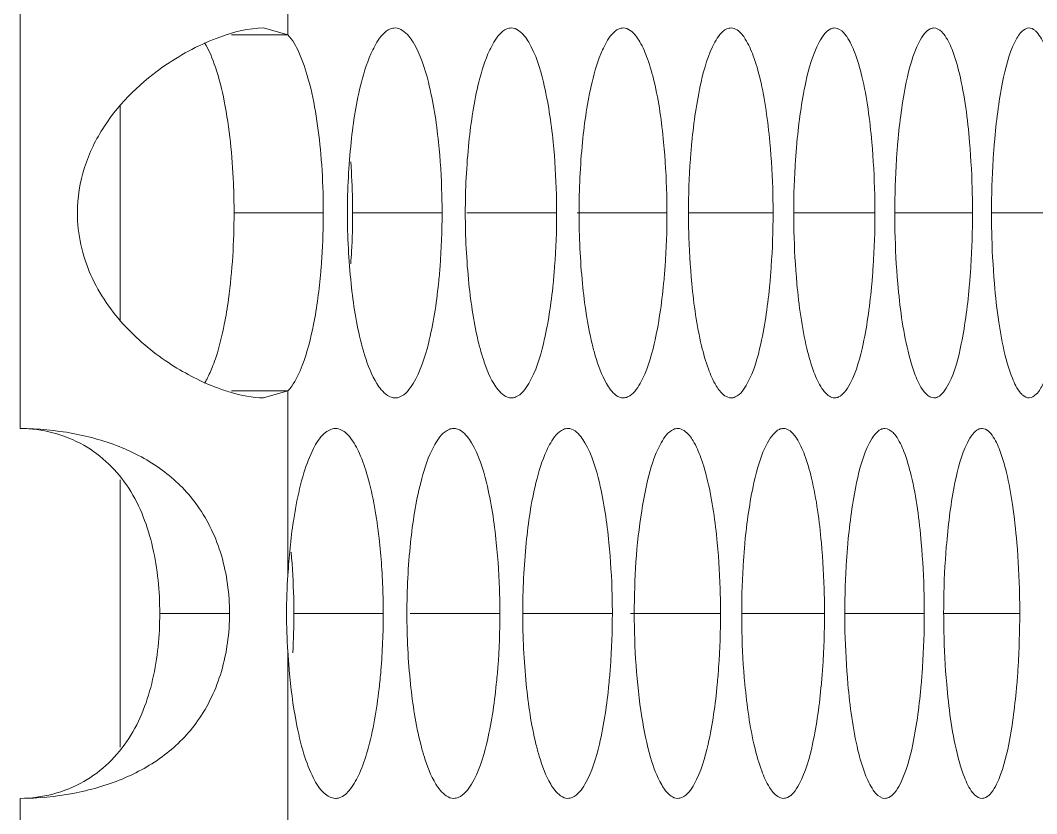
# Model space of a CAD drawing. Header units: millimetres. Extents: x 1177 to 4147, y 93 to 2194.
# Drawn here: x 2891.19 to 2907.68, y 1732.57 to 1745.44 of the extents above; entities that cross this region are included whole.
import ezdxf

# ---------------------------------------------------------------- set-up
doc = ezdxf.new("R2010")
doc.units = ezdxf.units.MM
doc.header["$LTSCALE"] = 0.1
doc.layers.get('0').update_dxf_attribs({"lineweight": 13})
doc.layers.add('标注', color=251, linetype='Continuous', lineweight=9)

msp = doc.modelspace()

# ---------------------------------------------------------------- linework, layer by layer
for p, q in [((2895.532, 1745.2), (2895.532, 1748.187)), ((2891.191, 1738.818), (2891.191, 1745.808)), ((2891.191, 1738.818), (2891.191, 1745.808)), ((2895.532, 1736.439), (2895.532, 1739.426)), ((2895.532, 1732.21), (2895.532, 1735.197)), ((2891.191, 1725.827), (2891.191, 1732.818)), ((2891.191, 1725.827), (2891.191, 1732.818))]:
    msp.add_line(p, q)
at = {"layer": '标注'}
for p, q in [((2895.532, 1745.2), (2895.137, 1745.313)), ((2894.616, 1745.2), (2895.532, 1745.2)), ((2892.81, 1744.051), (2892.81, 1740.575)), ((2894.658, 1742.313), (2896.106, 1742.313)), ((2896.581, 1742.313), (2898.032, 1742.313)), ((2898.435, 1742.313), (2899.89, 1742.313)), ((2900.221, 1742.313), (2901.68, 1742.313)), ((2902.029, 1742.313), (2903.401, 1742.313)), ((2903.736, 1742.313), (2905.053, 1742.313)), ((2905.375, 1742.313), (2906.636, 1742.313)), ((2906.944, 1742.313), (2908.15, 1742.313)), ((2894.616, 1739.426), (2895.532, 1739.426)), ((2895.137, 1739.313), (2895.532, 1739.426)), ((2892.81, 1737.985), (2892.81, 1733.65)), ((2893.453, 1735.818), (2894.584, 1735.818)), ((2895.628, 1735.818), (2897.078, 1735.818)), ((2897.516, 1735.818), (2898.97, 1735.818)), ((2899.337, 1735.818), (2900.794, 1735.818)), ((2901.089, 1735.818), (2902.549, 1735.818)), ((2902.892, 1735.818), (2904.235, 1735.818)), ((2904.564, 1735.818), (2905.853, 1735.818)), ((2906.168, 1735.818), (2907.402, 1735.818))]:
    msp.add_line(p, q, dxfattribs=at)
for centre, radius, start, end in [((2904.136, 1735.81), 8.627, 175.8208, 179.9495), ((2904.136, 1735.825), 8.627, 180.0505, 184.1792), ((2884.338, 1735.817), 11.29, 356.7614, 0.0035)]:
    msp.add_arc(centre, radius, start, end, dxfattribs=at)
for points, knots in [([(2895.137, 1745.313), (2894.895, 1745.312), (2894.332, 1745.163), (2893.824, 1744.899), (2893.553, 1744.715)], [0, 0, 0, 0, 0.425121, 1, 1, 1, 1]), ([(2897.27, 1745.313), (2897.244, 1745.313), (2897.116, 1745.284), (2897.03, 1745.169), (2896.976, 1745.081)], [0, 0, 0, 0, 0.199148, 1, 1, 1, 1]), ([(2897.563, 1745.081), (2897.541, 1745.116), (2897.472, 1745.218), (2897.356, 1745.313), (2897.27, 1745.313)], [0, 0, 0, 0, 0.321082, 1, 1, 1, 1]), ([(2899.155, 1745.313), (2899.131, 1745.313), (2899.005, 1745.283), (2898.923, 1745.168), (2898.871, 1745.081)], [0, 0, 0, 0, 0.196477, 1, 1, 1, 1]), ([(2899.437, 1745.081), (2899.417, 1745.116), (2899.351, 1745.217), (2899.239, 1745.313), (2899.155, 1745.313)], [0, 0, 0, 0, 0.324295, 1, 1, 1, 1]), ([(2900.972, 1745.313), (2900.948, 1745.313), (2900.825, 1745.282), (2900.748, 1745.167), (2900.699, 1745.081)], [0, 0, 0, 0, 0.193636, 1, 1, 1, 1]), ([(2901.239, 1745.09), (2901.22, 1745.123), (2901.158, 1745.22), (2901.052, 1745.313), (2900.972, 1745.313)], [0, 0, 0, 0, 0.326204, 1, 1, 1, 1]), ([(2902.72, 1745.313), (2902.698, 1745.313), (2902.577, 1745.282), (2902.505, 1745.166), (2902.458, 1745.081)], [0, 0, 0, 0, 0.190615, 1, 1, 1, 1]), ([(2902.951, 1745.133), (2902.934, 1745.16), (2902.879, 1745.24), (2902.788, 1745.313), (2902.72, 1745.313)], [0, 0, 0, 0, 0.321102, 1, 1, 1, 1]), ([(2904.4, 1745.313), (2904.378, 1745.313), (2904.315, 1745.296), (2904.225, 1745.213), (2904.174, 1745.131), (2904.148, 1745.081)], [0, 0, 0, 0, 0.185665, 0.530478, 1, 1, 1, 1]), ([(2904.595, 1745.174), (2904.58, 1745.195), (2904.532, 1745.259), (2904.456, 1745.313), (2904.4, 1745.313)], [0, 0, 0, 0, 0.314447, 1, 1, 1, 1]), ([(2906.011, 1745.313), (2905.99, 1745.313), (2905.928, 1745.296), (2905.843, 1745.212), (2905.794, 1745.13), (2905.769, 1745.081)], [0, 0, 0, 0, 0.182292, 0.52599, 1, 1, 1, 1]), ([(2906.17, 1745.212), (2906.158, 1745.228), (2906.117, 1745.275), (2906.055, 1745.313), (2906.011, 1745.313)], [0, 0, 0, 0, 0.305886, 1, 1, 1, 1]), ([(2907.553, 1745.313), (2907.509, 1745.313), (2907.404, 1745.242), (2907.351, 1745.143), (2907.321, 1745.081)], [0, 0, 0, 0, 0.389659, 1, 1, 1, 1]), ([(2907.677, 1745.246), (2907.667, 1745.257), (2907.633, 1745.29), (2907.586, 1745.313), (2907.553, 1745.313)], [0, 0, 0, 0, 0.295107, 1, 1, 1, 1]), ([(2896.065, 1743.267), (2896.029, 1743.677), (2895.951, 1744.242), (2895.738, 1744.883), (2895.608, 1745.119), (2895.532, 1745.2)], [0, 0, 0, 0, 0.608781, 0.835781, 1, 1, 1, 1]), ([(2905.003, 1743.46), (2904.971, 1743.819), (2904.909, 1744.312), (2904.747, 1744.88), (2904.651, 1745.094), (2904.595, 1745.174)], [0, 0, 0, 0, 0.608586, 0.834685, 1, 1, 1, 1]), ([(2906.588, 1743.46), (2906.556, 1743.834), (2906.495, 1744.344), (2906.328, 1744.926), (2906.229, 1745.138), (2906.17, 1745.212)], [0, 0, 0, 0, 0.619614, 0.843153, 1, 1, 1, 1]), ([(2908.104, 1743.46), (2908.087, 1743.672), (2908.045, 1744.06), (2907.954, 1744.581), (2907.84, 1744.97), (2907.739, 1745.18), (2907.677, 1745.246)], [0, 0, 0, 0, 0.343252, 0.632232, 0.852748, 1, 1, 1, 1]), ([(2894.499, 1744.124), (2894.462, 1744.311), (2894.382, 1744.636), (2894.255, 1744.95), (2894.179, 1745.074)], [0, 0, 0, 0, 0.568754, 1, 1, 1, 1]), ([(2896.976, 1745.081), (2896.95, 1745.041), (2896.841, 1744.836), (2896.77, 1744.612), (2896.724, 1744.434)], [0, 0, 0, 0, 0.20579, 1, 1, 1, 1]), ([(2897.974, 1743.46), (2897.94, 1743.788), (2897.855, 1744.34), (2897.683, 1744.884), (2897.563, 1745.081)], [0, 0, 0, 0, 0.587706, 1, 1, 1, 1]), ([(2898.871, 1745.081), (2898.847, 1745.041), (2898.741, 1744.835), (2898.673, 1744.612), (2898.629, 1744.434)], [0, 0, 0, 0, 0.205098, 1, 1, 1, 1]), ([(2899.834, 1743.46), (2899.801, 1743.788), (2899.719, 1744.339), (2899.555, 1744.883), (2899.437, 1745.081)], [0, 0, 0, 0, 0.588565, 1, 1, 1, 1]), ([(2900.699, 1745.081), (2900.675, 1745.041), (2900.573, 1744.834), (2900.508, 1744.612), (2900.465, 1744.434)], [0, 0, 0, 0, 0.204414, 1, 1, 1, 1]), ([(2901.626, 1743.46), (2901.594, 1743.79), (2901.531, 1744.248), (2901.38, 1744.789), (2901.29, 1745.003), (2901.239, 1745.09)], [0, 0, 0, 0, 0.590197, 0.820528, 1, 1, 1, 1]), ([(2902.458, 1745.081), (2902.347, 1744.882), (2902.192, 1744.337), (2902.115, 1743.787), (2902.083, 1743.46)], [0, 0, 0, 0, 0.410076, 1, 1, 1, 1]), ([(2903.349, 1743.46), (2903.316, 1743.804), (2903.254, 1744.279), (2903.098, 1744.835), (2903.004, 1745.049), (2902.951, 1745.133)], [0, 0, 0, 0, 0.598831, 0.827178, 1, 1, 1, 1]), ([(2904.148, 1745.081), (2904.041, 1744.881), (2903.893, 1744.336), (2903.818, 1743.787), (2903.788, 1743.46)], [0, 0, 0, 0, 0.409275, 1, 1, 1, 1]), ([(2905.769, 1745.081), (2905.666, 1744.88), (2905.525, 1744.335), (2905.453, 1743.787), (2905.424, 1743.46)], [0, 0, 0, 0, 0.408497, 1, 1, 1, 1]), ([(2907.321, 1745.081), (2907.222, 1744.879), (2907.088, 1744.334), (2907.019, 1743.787), (2906.992, 1743.46)], [0, 0, 0, 0, 0.407744, 1, 1, 1, 1]), ([(2893.553, 1744.715), (2893.164, 1744.45), (2892.628, 1743.937), (2892.197, 1743.061), (2892.116, 1742.562), (2892.116, 1742.313)], [0, 0, 0, 0, 0.48685, 0.742674, 1, 1, 1, 1]), ([(2896.724, 1744.434), (2896.642, 1744.115), (2896.533, 1743.408), (2896.497, 1742.696), (2896.497, 1742.313)], [0, 0, 0, 0, 0.462348, 1, 1, 1, 1]), ([(2898.629, 1744.434), (2898.549, 1744.115), (2898.445, 1743.408), (2898.409, 1742.696), (2898.409, 1742.313)], [0, 0, 0, 0, 0.462125, 1, 1, 1, 1]), ([(2900.465, 1744.434), (2900.388, 1744.114), (2900.288, 1743.407), (2900.254, 1742.696), (2900.254, 1742.313)], [0, 0, 0, 0, 0.461908, 1, 1, 1, 1]), ([(2894.658, 1742.313), (2894.658, 1742.474), (2894.644, 1743.08), (2894.586, 1743.687), (2894.499, 1744.124)], [0, 0, 0, 0, 0.265985, 1, 1, 1, 1]), ([(2898.032, 1742.313), (2898.032, 1742.411), (2898.027, 1742.794), (2898.004, 1743.177), (2897.974, 1743.46)], [0, 0, 0, 0, 0.255763, 1, 1, 1, 1]), ([(2899.89, 1742.313), (2899.89, 1742.411), (2899.885, 1742.794), (2899.863, 1743.177), (2899.834, 1743.46)], [0, 0, 0, 0, 0.25579, 1, 1, 1, 1]), ([(2901.68, 1742.313), (2901.68, 1742.411), (2901.675, 1742.794), (2901.653, 1743.177), (2901.626, 1743.46)], [0, 0, 0, 0, 0.255815, 1, 1, 1, 1]), ([(2902.083, 1743.46), (2902.074, 1743.368), (2902.043, 1742.986), (2902.029, 1742.603), (2902.029, 1742.313)], [0, 0, 0, 0, 0.242084, 1, 1, 1, 1]), ([(2903.401, 1742.313), (2903.401, 1742.411), (2903.396, 1742.794), (2903.375, 1743.177), (2903.349, 1743.46)], [0, 0, 0, 0, 0.25584, 1, 1, 1, 1]), ([(2903.788, 1743.46), (2903.78, 1743.368), (2903.749, 1742.986), (2903.736, 1742.603), (2903.736, 1742.313)], [0, 0, 0, 0, 0.242044, 1, 1, 1, 1]), ([(2905.053, 1742.313), (2905.053, 1742.411), (2905.048, 1742.794), (2905.028, 1743.177), (2905.003, 1743.46)], [0, 0, 0, 0, 0.255864, 1, 1, 1, 1]), ([(2905.424, 1743.46), (2905.416, 1743.368), (2905.387, 1742.986), (2905.375, 1742.603), (2905.375, 1742.313)], [0, 0, 0, 0, 0.242005, 1, 1, 1, 1]), ([(2906.636, 1742.313), (2906.636, 1742.411), (2906.632, 1742.794), (2906.612, 1743.176), (2906.588, 1743.46)], [0, 0, 0, 0, 0.255886, 1, 1, 1, 1]), ([(2906.992, 1743.46), (2906.984, 1743.368), (2906.956, 1742.986), (2906.944, 1742.603), (2906.944, 1742.313)], [0, 0, 0, 0, 0.241968, 1, 1, 1, 1]), ([(2896.106, 1742.313), (2896.106, 1742.394), (2896.103, 1742.712), (2896.086, 1743.031), (2896.065, 1743.267)], [0, 0, 0, 0, 0.253876, 1, 1, 1, 1]), ([(2896.581, 1742.313), (2896.581, 1742.383), (2896.578, 1742.659), (2896.566, 1742.934), (2896.551, 1743.14)], [0, 0, 0, 0, 0.252958, 1, 1, 1, 1]), ([(2892.116, 1742.313), (2892.116, 1741.969), (2892.273, 1741.28), (2892.859, 1740.446), (2893.591, 1739.847), (2894.129, 1739.573), (2894.391, 1739.475)], [0, 0, 0, 0, 0.268228, 0.532568, 0.782157, 1, 1, 1, 1]), ([(2894.499, 1740.502), (2894.526, 1740.638), (2894.623, 1741.237), (2894.658, 1741.845), (2894.658, 1742.313)], [0, 0, 0, 0, 0.228138, 1, 1, 1, 1]), ([(2896.065, 1741.359), (2896.072, 1741.437), (2896.096, 1741.754), (2896.106, 1742.073), (2896.106, 1742.313)], [0, 0, 0, 0, 0.244708, 1, 1, 1, 1]), ([(2896.497, 1742.313), (2896.497, 1741.93), (2896.533, 1741.218), (2896.642, 1740.511), (2896.724, 1740.192)], [0, 0, 0, 0, 0.537652, 1, 1, 1, 1]), ([(2896.551, 1741.487), (2896.556, 1741.554), (2896.573, 1741.829), (2896.581, 1742.105), (2896.581, 1742.313)], [0, 0, 0, 0, 0.246013, 1, 1, 1, 1]), ([(2897.974, 1741.166), (2897.984, 1741.258), (2898.018, 1741.64), (2898.032, 1742.023), (2898.032, 1742.313)], [0, 0, 0, 0, 0.24218, 1, 1, 1, 1]), ([(2898.409, 1742.313), (2898.409, 1741.93), (2898.445, 1741.218), (2898.549, 1740.512), (2898.629, 1740.192)], [0, 0, 0, 0, 0.537875, 1, 1, 1, 1]), ([(2899.834, 1741.166), (2899.843, 1741.258), (2899.876, 1741.64), (2899.89, 1742.023), (2899.89, 1742.313)], [0, 0, 0, 0, 0.242136, 1, 1, 1, 1]), ([(2900.254, 1742.313), (2900.254, 1741.93), (2900.288, 1741.219), (2900.388, 1740.512), (2900.465, 1740.192)], [0, 0, 0, 0, 0.538092, 1, 1, 1, 1]), ([(2901.626, 1741.166), (2901.635, 1741.258), (2901.666, 1741.64), (2901.68, 1742.023), (2901.68, 1742.313)], [0, 0, 0, 0, 0.242094, 1, 1, 1, 1]), ([(2902.029, 1742.313), (2902.029, 1742.215), (2902.034, 1741.832), (2902.056, 1741.449), (2902.083, 1741.166)], [0, 0, 0, 0, 0.25582, 1, 1, 1, 1]), ([(2903.349, 1741.166), (2903.357, 1741.258), (2903.388, 1741.64), (2903.401, 1742.023), (2903.401, 1742.313)], [0, 0, 0, 0, 0.242053, 1, 1, 1, 1]), ([(2903.736, 1742.313), (2903.736, 1742.215), (2903.741, 1741.832), (2903.762, 1741.45), (2903.788, 1741.166)], [0, 0, 0, 0, 0.255845, 1, 1, 1, 1]), ([(2905.003, 1741.166), (2905.011, 1741.258), (2905.04, 1741.64), (2905.053, 1742.023), (2905.053, 1742.313)], [0, 0, 0, 0, 0.242014, 1, 1, 1, 1]), ([(2905.375, 1742.313), (2905.375, 1742.215), (2905.379, 1741.832), (2905.399, 1741.45), (2905.424, 1741.166)], [0, 0, 0, 0, 0.255868, 1, 1, 1, 1]), ([(2906.588, 1741.166), (2906.596, 1741.258), (2906.624, 1741.64), (2906.636, 1742.023), (2906.636, 1742.313)], [0, 0, 0, 0, 0.241977, 1, 1, 1, 1]), ([(2906.944, 1742.313), (2906.944, 1742.215), (2906.948, 1741.832), (2906.967, 1741.45), (2906.992, 1741.166)], [0, 0, 0, 0, 0.255891, 1, 1, 1, 1]), ([(2895.763, 1739.837), (2895.846, 1740.052), (2895.973, 1740.558), (2896.04, 1741.072), (2896.065, 1741.359)], [0, 0, 0, 0, 0.444382, 1, 1, 1, 1]), ([(2897.563, 1739.545), (2897.683, 1739.742), (2897.855, 1740.286), (2897.94, 1740.838), (2897.974, 1741.166)], [0, 0, 0, 0, 0.412294, 1, 1, 1, 1]), ([(2899.437, 1739.545), (2899.555, 1739.743), (2899.719, 1740.287), (2899.801, 1740.839), (2899.834, 1741.166)], [0, 0, 0, 0, 0.411435, 1, 1, 1, 1]), ([(2901.244, 1739.545), (2901.357, 1739.744), (2901.515, 1740.288), (2901.594, 1740.839), (2901.626, 1741.166)], [0, 0, 0, 0, 0.410597, 1, 1, 1, 1]), ([(2902.083, 1741.166), (2902.116, 1740.828), (2902.179, 1740.359), (2902.334, 1739.809), (2902.426, 1739.596), (2902.478, 1739.51)], [0, 0, 0, 0, 0.595352, 0.824536, 1, 1, 1, 1]), ([(2902.982, 1739.545), (2903.091, 1739.745), (2903.243, 1740.289), (2903.318, 1740.839), (2903.349, 1741.166)], [0, 0, 0, 0, 0.409781, 1, 1, 1, 1]), ([(2903.788, 1741.166), (2903.821, 1740.813), (2903.884, 1740.327), (2904.044, 1739.763), (2904.139, 1739.549), (2904.194, 1739.467)], [0, 0, 0, 0, 0.604767, 0.831791, 1, 1, 1, 1]), ([(2904.651, 1739.545), (2904.756, 1739.746), (2904.901, 1740.29), (2904.974, 1740.839), (2905.003, 1741.166)], [0, 0, 0, 0, 0.408988, 1, 1, 1, 1]), ([(2905.424, 1741.166), (2905.457, 1740.798), (2905.52, 1740.294), (2905.685, 1739.717), (2905.783, 1739.504), (2905.84, 1739.427)], [0, 0, 0, 0, 0.615423, 0.839991, 1, 1, 1, 1]), ([(2906.251, 1739.545), (2906.353, 1739.747), (2906.491, 1740.291), (2906.56, 1740.839), (2906.588, 1741.166)], [0, 0, 0, 0, 0.408219, 1, 1, 1, 1]), ([(2906.992, 1741.166), (2907.009, 1740.958), (2907.051, 1740.575), (2907.143, 1740.06), (2907.257, 1739.672), (2907.357, 1739.462), (2907.417, 1739.391)], [0, 0, 0, 0, 0.339935, 0.62764, 0.849308, 1, 1, 1, 1]), ([(2894.315, 1739.837), (2894.334, 1739.884), (2894.41, 1740.102), (2894.464, 1740.327), (2894.499, 1740.502)], [0, 0, 0, 0, 0.222237, 1, 1, 1, 1]), ([(2896.724, 1740.192), (2896.741, 1740.126), (2896.805, 1739.904), (2896.889, 1739.684), (2896.976, 1739.545)], [0, 0, 0, 0, 0.294324, 1, 1, 1, 1]), ([(2898.629, 1740.192), (2898.645, 1740.126), (2898.707, 1739.904), (2898.788, 1739.684), (2898.871, 1739.545)], [0, 0, 0, 0, 0.294922, 1, 1, 1, 1]), ([(2900.465, 1740.192), (2900.481, 1740.126), (2900.54, 1739.905), (2900.618, 1739.685), (2900.699, 1739.545)], [0, 0, 0, 0, 0.29551, 1, 1, 1, 1]), ([(2894.179, 1739.552), (2894.192, 1739.573), (2894.244, 1739.664), (2894.286, 1739.761), (2894.315, 1739.837)], [0, 0, 0, 0, 0.224904, 1, 1, 1, 1]), ([(2895.532, 1739.426), (2895.554, 1739.45), (2895.652, 1739.574), (2895.718, 1739.72), (2895.763, 1739.837)], [0, 0, 0, 0, 0.205277, 1, 1, 1, 1]), ([(2896.976, 1739.545), (2896.997, 1739.51), (2897.067, 1739.408), (2897.184, 1739.313), (2897.27, 1739.313)], [0, 0, 0, 0, 0.321073, 1, 1, 1, 1]), ([(2897.27, 1739.313), (2897.295, 1739.313), (2897.424, 1739.342), (2897.509, 1739.458), (2897.563, 1739.545)], [0, 0, 0, 0, 0.199481, 1, 1, 1, 1]), ([(2898.871, 1739.545), (2898.892, 1739.51), (2898.959, 1739.409), (2899.071, 1739.313), (2899.155, 1739.313)], [0, 0, 0, 0, 0.324264, 1, 1, 1, 1]), ([(2899.155, 1739.313), (2899.18, 1739.313), (2899.306, 1739.343), (2899.386, 1739.458), (2899.437, 1739.545)], [0, 0, 0, 0, 0.196798, 1, 1, 1, 1]), ([(2900.699, 1739.545), (2900.719, 1739.51), (2900.782, 1739.41), (2900.89, 1739.313), (2900.972, 1739.313)], [0, 0, 0, 0, 0.327612, 1, 1, 1, 1]), ([(2900.972, 1739.313), (2900.996, 1739.313), (2901.119, 1739.344), (2901.195, 1739.459), (2901.244, 1739.545)], [0, 0, 0, 0, 0.193945, 1, 1, 1, 1]), ([(2902.72, 1739.313), (2902.743, 1739.313), (2902.864, 1739.344), (2902.935, 1739.46), (2902.982, 1739.545)], [0, 0, 0, 0, 0.190909, 1, 1, 1, 1]), ([(2904.4, 1739.313), (2904.422, 1739.313), (2904.485, 1739.33), (2904.574, 1739.413), (2904.625, 1739.496), (2904.651, 1739.545)], [0, 0, 0, 0, 0.185919, 0.530524, 1, 1, 1, 1]), ([(2906.011, 1739.313), (2906.032, 1739.313), (2906.093, 1739.33), (2906.178, 1739.414), (2906.226, 1739.496), (2906.251, 1739.545)], [0, 0, 0, 0, 0.18253, 0.526009, 1, 1, 1, 1]), ([(2907.553, 1739.313), (2907.596, 1739.313), (2907.701, 1739.384), (2907.752, 1739.483), (2907.782, 1739.545)], [0, 0, 0, 0, 0.389686, 1, 1, 1, 1]), ([(2894.391, 1739.475), (2894.459, 1739.449), (2894.701, 1739.367), (2894.955, 1739.314), (2895.137, 1739.313)], [0, 0, 0, 0, 0.288359, 1, 1, 1, 1]), ([(2902.478, 1739.51), (2902.496, 1739.481), (2902.553, 1739.395), (2902.649, 1739.313), (2902.72, 1739.313)], [0, 0, 0, 0, 0.324647, 1, 1, 1, 1]), ([(2904.194, 1739.467), (2904.209, 1739.444), (2904.259, 1739.375), (2904.34, 1739.313), (2904.4, 1739.313)], [0, 0, 0, 0, 0.318608, 1, 1, 1, 1]), ([(2905.84, 1739.427), (2905.853, 1739.41), (2905.896, 1739.357), (2905.963, 1739.313), (2906.011, 1739.313)], [0, 0, 0, 0, 0.310747, 1, 1, 1, 1]), ([(2907.417, 1739.391), (2907.428, 1739.379), (2907.464, 1739.342), (2907.516, 1739.313), (2907.553, 1739.313)], [0, 0, 0, 0, 0.300688, 1, 1, 1, 1]), ([(2894.067, 1737.561), (2893.918, 1737.771), (2893.546, 1738.149), (2892.84, 1738.538), (2892.04, 1738.764), (2891.477, 1738.815), (2891.191, 1738.818)], [0, 0, 0, 0, 0.237278, 0.48061, 0.736199, 1, 1, 1, 1]), ([(2893.453, 1735.818), (2893.453, 1736.178), (2893.385, 1736.883), (2893.02, 1737.881), (2892.252, 1738.637), (2891.545, 1738.814), (2891.191, 1738.818)], [0, 0, 0, 0, 0.257867, 0.504597, 0.746083, 1, 1, 1, 1]), ([(2896.304, 1738.817), (2896.237, 1738.817), (2896.078, 1738.724), (2895.918, 1738.459), (2895.77, 1738.065), (2895.699, 1737.753), (2895.666, 1737.577)], [0, 0, 0, 0, 0.138263, 0.343336, 0.632179, 1, 1, 1, 1]), ([(2896.542, 1738.669), (2896.525, 1738.692), (2896.463, 1738.763), (2896.37, 1738.817), (2896.304, 1738.817)], [0, 0, 0, 0, 0.303752, 1, 1, 1, 1]), ([(2898.221, 1738.818), (2898.196, 1738.818), (2898.069, 1738.788), (2897.985, 1738.673), (2897.932, 1738.586)], [0, 0, 0, 0, 0.197833, 1, 1, 1, 1]), ([(2898.509, 1738.586), (2898.488, 1738.621), (2898.42, 1738.723), (2898.306, 1738.818), (2898.221, 1738.818)], [0, 0, 0, 0, 0.322669, 1, 1, 1, 1]), ([(2900.072, 1738.818), (2900.048, 1738.818), (2899.923, 1738.788), (2899.844, 1738.672), (2899.794, 1738.586)], [0, 0, 0, 0, 0.195078, 1, 1, 1, 1]), ([(2900.349, 1738.586), (2900.329, 1738.621), (2900.265, 1738.721), (2900.155, 1738.818), (2900.072, 1738.818)], [0, 0, 0, 0, 0.32596, 1, 1, 1, 1]), ([(2901.855, 1738.818), (2901.832, 1738.818), (2901.71, 1738.787), (2901.635, 1738.672), (2901.587, 1738.586)], [0, 0, 0, 0, 0.192149, 1, 1, 1, 1]), ([(2902.104, 1738.616), (2902.086, 1738.646), (2902.027, 1738.735), (2901.928, 1738.818), (2901.855, 1738.818)], [0, 0, 0, 0, 0.323826, 1, 1, 1, 1]), ([(2903.569, 1738.818), (2903.546, 1738.818), (2903.482, 1738.801), (2903.39, 1738.718), (2903.338, 1738.635), (2903.311, 1738.586)], [0, 0, 0, 0, 0.187277, 0.53264, 1, 1, 1, 1]), ([(2903.782, 1738.659), (2903.766, 1738.683), (2903.714, 1738.754), (2903.63, 1738.818), (2903.569, 1738.818)], [0, 0, 0, 0, 0.31799, 1, 1, 1, 1]), ([(2905.214, 1738.818), (2905.192, 1738.818), (2905.13, 1738.801), (2905.042, 1738.717), (2904.993, 1738.635), (2904.967, 1738.586)], [0, 0, 0, 0, 0.184004, 0.528262, 1, 1, 1, 1]), ([(2905.391, 1738.699), (2905.378, 1738.717), (2905.333, 1738.772), (2905.264, 1738.818), (2905.214, 1738.818)], [0, 0, 0, 0, 0.310426, 1, 1, 1, 1]), ([(2906.79, 1738.818), (2906.77, 1738.818), (2906.709, 1738.801), (2906.625, 1738.717), (2906.578, 1738.635), (2906.554, 1738.586)], [0, 0, 0, 0, 0.180528, 0.523661, 1, 1, 1, 1]), ([(2906.932, 1738.735), (2906.921, 1738.748), (2906.883, 1738.788), (2906.829, 1738.818), (2906.79, 1738.818)], [0, 0, 0, 0, 0.300787, 1, 1, 1, 1]), ([(2907.355, 1736.965), (2907.337, 1737.172), (2907.296, 1737.552), (2907.205, 1738.065), (2907.092, 1738.453), (2906.992, 1738.664), (2906.932, 1738.735)], [0, 0, 0, 0, 0.338668, 0.625811, 0.847843, 1, 1, 1, 1]), ([(2897.011, 1737.037), (2896.972, 1737.377), (2896.897, 1737.847), (2896.712, 1738.388), (2896.604, 1738.592), (2896.542, 1738.669)], [0, 0, 0, 0, 0.599408, 0.827175, 1, 1, 1, 1]), ([(2897.932, 1738.586), (2897.907, 1738.545), (2897.799, 1738.34), (2897.73, 1738.117), (2897.685, 1737.938)], [0, 0, 0, 0, 0.205443, 1, 1, 1, 1]), ([(2898.912, 1736.965), (2898.879, 1737.292), (2898.796, 1737.844), (2898.628, 1738.389), (2898.509, 1738.586)], [0, 0, 0, 0, 0.588138, 1, 1, 1, 1]), ([(2899.794, 1738.586), (2899.77, 1738.545), (2899.665, 1738.339), (2899.599, 1738.116), (2899.555, 1737.938)], [0, 0, 0, 0, 0.204755, 1, 1, 1, 1]), ([(2900.738, 1736.965), (2900.706, 1737.292), (2900.626, 1737.843), (2900.464, 1738.388), (2900.349, 1738.586)], [0, 0, 0, 0, 0.588987, 1, 1, 1, 1]), ([(2901.587, 1738.586), (2901.507, 1738.446), (2901.379, 1738.08), (2901.196, 1737.157), (2901.15, 1736.375), (2901.15, 1735.818)], [0, 0, 0, 0, 0.171591, 0.407652, 1, 1, 1, 1]), ([(2902.496, 1736.965), (2902.464, 1737.302), (2902.401, 1737.769), (2902.247, 1738.317), (2902.156, 1738.53), (2902.104, 1738.616)], [0, 0, 0, 0, 0.594383, 0.823753, 1, 1, 1, 1]), ([(2903.311, 1738.586), (2903.202, 1738.386), (2903.051, 1737.842), (2902.975, 1737.292), (2902.944, 1736.965)], [0, 0, 0, 0, 0.409673, 1, 1, 1, 1]), ([(2904.184, 1736.965), (2904.152, 1737.316), (2904.09, 1737.8), (2903.931, 1738.362), (2903.836, 1738.576), (2903.782, 1738.659)], [0, 0, 0, 0, 0.603559, 0.830818, 1, 1, 1, 1]), ([(2904.967, 1738.586), (2904.862, 1738.385), (2904.717, 1737.841), (2904.644, 1737.292), (2904.615, 1736.965)], [0, 0, 0, 0, 0.408883, 1, 1, 1, 1]), ([(2905.804, 1736.965), (2905.772, 1737.331), (2905.71, 1737.833), (2905.546, 1738.408), (2905.448, 1738.621), (2905.391, 1738.699)], [0, 0, 0, 0, 0.613931, 0.838792, 1, 1, 1, 1]), ([(2906.554, 1738.586), (2906.453, 1738.384), (2906.315, 1737.84), (2906.245, 1737.292), (2906.217, 1736.965)], [0, 0, 0, 0, 0.408118, 1, 1, 1, 1]), ([(2897.685, 1737.938), (2897.604, 1737.619), (2897.497, 1736.913), (2897.462, 1736.201), (2897.462, 1735.818)], [0, 0, 0, 0, 0.462235, 1, 1, 1, 1]), ([(2899.555, 1737.938), (2899.477, 1737.619), (2899.375, 1736.912), (2899.34, 1736.201), (2899.34, 1735.818)], [0, 0, 0, 0, 0.462016, 1, 1, 1, 1]), ([(2894.584, 1735.818), (2894.584, 1736.134), (2894.504, 1736.752), (2894.239, 1737.319), (2894.067, 1737.561)], [0, 0, 0, 0, 0.515812, 1, 1, 1, 1]), ([(2895.666, 1737.577), (2895.649, 1737.49), (2895.585, 1737.113), (2895.548, 1736.732), (2895.532, 1736.439)], [0, 0, 0, 0, 0.233018, 1, 1, 1, 1]), ([(2897.078, 1735.818), (2897.078, 1735.922), (2897.072, 1736.329), (2897.045, 1736.736), (2897.011, 1737.037)], [0, 0, 0, 0, 0.256515, 1, 1, 1, 1]), ([(2898.97, 1735.818), (2898.97, 1735.916), (2898.965, 1736.299), (2898.942, 1736.682), (2898.912, 1736.965)], [0, 0, 0, 0, 0.255777, 1, 1, 1, 1]), ([(2900.794, 1735.818), (2900.794, 1735.916), (2900.789, 1736.299), (2900.766, 1736.682), (2900.738, 1736.965)], [0, 0, 0, 0, 0.255803, 1, 1, 1, 1]), ([(2902.549, 1735.818), (2902.549, 1735.916), (2902.544, 1736.299), (2902.523, 1736.681), (2902.496, 1736.965)], [0, 0, 0, 0, 0.255828, 1, 1, 1, 1]), ([(2902.944, 1736.965), (2902.936, 1736.873), (2902.905, 1736.491), (2902.892, 1736.108), (2902.892, 1735.818)], [0, 0, 0, 0, 0.242063, 1, 1, 1, 1]), ([(2904.235, 1735.818), (2904.235, 1735.916), (2904.231, 1736.299), (2904.21, 1736.681), (2904.184, 1736.965)], [0, 0, 0, 0, 0.255852, 1, 1, 1, 1]), ([(2904.615, 1736.965), (2904.606, 1736.873), (2904.577, 1736.491), (2904.564, 1736.108), (2904.564, 1735.818)], [0, 0, 0, 0, 0.242024, 1, 1, 1, 1]), ([(2905.853, 1735.818), (2905.853, 1735.916), (2905.849, 1736.299), (2905.829, 1736.681), (2905.804, 1736.965)], [0, 0, 0, 0, 0.255875, 1, 1, 1, 1]), ([(2906.217, 1736.965), (2906.209, 1736.873), (2906.18, 1736.491), (2906.168, 1736.108), (2906.168, 1735.818)], [0, 0, 0, 0, 0.241986, 1, 1, 1, 1]), ([(2907.402, 1735.818), (2907.402, 1735.916), (2907.398, 1736.299), (2907.379, 1736.681), (2907.355, 1736.965)], [0, 0, 0, 0, 0.255897, 1, 1, 1, 1]), ([(2895.628, 1735.818), (2895.628, 1735.902), (2895.624, 1736.233), (2895.606, 1736.564), (2895.584, 1736.81)], [0, 0, 0, 0, 0.254236, 1, 1, 1, 1]), ([(2891.191, 1732.818), (2891.545, 1732.822), (2892.252, 1732.999), (2893.02, 1733.755), (2893.385, 1734.752), (2893.453, 1735.458), (2893.453, 1735.818)], [0, 0, 0, 0, 0.253917, 0.495403, 0.742133, 1, 1, 1, 1]), ([(2894.067, 1734.074), (2894.239, 1734.316), (2894.504, 1734.884), (2894.584, 1735.501), (2894.584, 1735.818)], [0, 0, 0, 0, 0.484188, 1, 1, 1, 1]), ([(2897.011, 1734.599), (2897.022, 1734.697), (2897.061, 1735.102), (2897.078, 1735.509), (2897.078, 1735.818)], [0, 0, 0, 0, 0.241125, 1, 1, 1, 1]), ([(2897.462, 1735.818), (2897.462, 1735.435), (2897.497, 1734.723), (2897.604, 1734.016), (2897.685, 1733.697)], [0, 0, 0, 0, 0.537765, 1, 1, 1, 1]), ([(2898.912, 1734.671), (2898.922, 1734.763), (2898.956, 1735.144), (2898.97, 1735.528), (2898.97, 1735.818)], [0, 0, 0, 0, 0.242158, 1, 1, 1, 1]), ([(2899.34, 1735.818), (2899.34, 1735.435), (2899.375, 1734.723), (2899.477, 1734.017), (2899.555, 1733.697)], [0, 0, 0, 0, 0.537984, 1, 1, 1, 1]), ([(2900.738, 1734.671), (2900.747, 1734.763), (2900.78, 1735.144), (2900.794, 1735.528), (2900.794, 1735.818)], [0, 0, 0, 0, 0.242115, 1, 1, 1, 1]), ([(2901.15, 1735.818), (2901.15, 1735.256), (2901.197, 1734.468), (2901.383, 1733.541), (2901.513, 1733.176), (2901.594, 1733.037)], [0, 0, 0, 0, 0.594289, 0.829953, 1, 1, 1, 1]), ([(2902.496, 1734.671), (2902.504, 1734.763), (2902.536, 1735.145), (2902.549, 1735.528), (2902.549, 1735.818)], [0, 0, 0, 0, 0.242073, 1, 1, 1, 1]), ([(2902.892, 1735.818), (2902.892, 1735.72), (2902.896, 1735.337), (2902.917, 1734.954), (2902.944, 1734.671)], [0, 0, 0, 0, 0.255833, 1, 1, 1, 1]), ([(2904.184, 1734.671), (2904.193, 1734.763), (2904.223, 1735.145), (2904.235, 1735.528), (2904.235, 1735.818)], [0, 0, 0, 0, 0.242033, 1, 1, 1, 1]), ([(2904.564, 1735.818), (2904.564, 1735.72), (2904.569, 1735.337), (2904.589, 1734.954), (2904.615, 1734.671)], [0, 0, 0, 0, 0.255857, 1, 1, 1, 1]), ([(2905.804, 1734.671), (2905.812, 1734.763), (2905.841, 1735.145), (2905.853, 1735.528), (2905.853, 1735.818)], [0, 0, 0, 0, 0.241995, 1, 1, 1, 1]), ([(2906.168, 1735.818), (2906.168, 1735.72), (2906.172, 1735.337), (2906.192, 1734.954), (2906.217, 1734.671)], [0, 0, 0, 0, 0.25588, 1, 1, 1, 1]), ([(2907.355, 1734.671), (2907.363, 1734.763), (2907.39, 1735.145), (2907.402, 1735.528), (2907.402, 1735.818)], [0, 0, 0, 0, 0.241958, 1, 1, 1, 1]), ([(2895.532, 1735.197), (2895.538, 1735.096), (2895.565, 1734.714), (2895.613, 1734.334), (2895.666, 1734.058)], [0, 0, 0, 0, 0.264818, 1, 1, 1, 1]), ([(2896.542, 1732.966), (2896.604, 1733.044), (2896.712, 1733.248), (2896.897, 1733.789), (2896.972, 1734.259), (2897.011, 1734.599)], [0, 0, 0, 0, 0.172825, 0.400592, 1, 1, 1, 1]), ([(2898.509, 1733.05), (2898.628, 1733.247), (2898.796, 1733.791), (2898.879, 1734.343), (2898.912, 1734.671)], [0, 0, 0, 0, 0.411862, 1, 1, 1, 1]), ([(2900.349, 1733.05), (2900.464, 1733.248), (2900.626, 1733.793), (2900.706, 1734.343), (2900.738, 1734.671)], [0, 0, 0, 0, 0.411013, 1, 1, 1, 1]), ([(2902.121, 1733.05), (2902.233, 1733.249), (2902.388, 1733.794), (2902.465, 1734.344), (2902.496, 1734.671)], [0, 0, 0, 0, 0.410186, 1, 1, 1, 1]), ([(2902.944, 1734.671), (2902.977, 1734.325), (2903.04, 1733.848), (2903.198, 1733.291), (2903.291, 1733.077), (2903.344, 1732.993)], [0, 0, 0, 0, 0.599914, 0.828052, 1, 1, 1, 1]), ([(2903.825, 1733.05), (2903.932, 1733.25), (2904.08, 1733.795), (2904.154, 1734.344), (2904.184, 1734.671)], [0, 0, 0, 0, 0.409381, 1, 1, 1, 1]), ([(2904.615, 1734.671), (2904.647, 1734.31), (2904.71, 1733.815), (2904.873, 1733.245), (2904.97, 1733.032), (2905.026, 1732.952)], [0, 0, 0, 0, 0.60993, 0.835766, 1, 1, 1, 1]), ([(2905.46, 1733.05), (2905.563, 1733.251), (2905.705, 1733.796), (2905.775, 1734.344), (2905.804, 1734.671)], [0, 0, 0, 0, 0.4086, 1, 1, 1, 1]), ([(2906.217, 1734.671), (2906.249, 1734.295), (2906.312, 1733.782), (2906.48, 1733.199), (2906.579, 1732.988), (2906.638, 1732.914)], [0, 0, 0, 0, 0.621267, 0.84448, 1, 1, 1, 1]), ([(2907.025, 1733.05), (2907.125, 1733.252), (2907.26, 1733.797), (2907.327, 1734.344), (2907.355, 1734.671)], [0, 0, 0, 0, 0.407843, 1, 1, 1, 1]), ([(2891.191, 1732.818), (2891.477, 1732.82), (2892.04, 1732.872), (2892.84, 1733.098), (2893.546, 1733.487), (2893.918, 1733.865), (2894.067, 1734.074)], [0, 0, 0, 0, 0.263801, 0.51939, 0.762722, 1, 1, 1, 1]), ([(2895.666, 1734.058), (2895.699, 1733.883), (2895.77, 1733.571), (2895.918, 1733.177), (2896.078, 1732.912), (2896.237, 1732.818), (2896.304, 1732.818)], [0, 0, 0, 0, 0.367821, 0.656664, 0.861737, 1, 1, 1, 1]), ([(2897.685, 1733.697), (2897.702, 1733.631), (2897.764, 1733.409), (2897.847, 1733.189), (2897.932, 1733.05)], [0, 0, 0, 0, 0.294624, 1, 1, 1, 1]), ([(2899.555, 1733.697), (2899.572, 1733.631), (2899.632, 1733.409), (2899.711, 1733.19), (2899.794, 1733.05)], [0, 0, 0, 0, 0.295217, 1, 1, 1, 1]), ([(2896.304, 1732.818), (2896.325, 1732.818), (2896.421, 1732.834), (2896.496, 1732.907), (2896.542, 1732.966)], [0, 0, 0, 0, 0.213946, 1, 1, 1, 1]), ([(2897.932, 1733.05), (2897.953, 1733.015), (2898.022, 1732.913), (2898.136, 1732.818), (2898.221, 1732.818)], [0, 0, 0, 0, 0.32265, 1, 1, 1, 1]), ([(2898.221, 1732.818), (2898.246, 1732.818), (2898.373, 1732.847), (2898.456, 1732.963), (2898.509, 1733.05)], [0, 0, 0, 0, 0.19816, 1, 1, 1, 1]), ([(2899.794, 1733.05), (2899.814, 1733.015), (2899.879, 1732.915), (2899.989, 1732.818), (2900.072, 1732.818)], [0, 0, 0, 0, 0.325919, 1, 1, 1, 1]), ([(2900.072, 1732.818), (2900.096, 1732.818), (2900.221, 1732.848), (2900.299, 1732.963), (2900.349, 1733.05)], [0, 0, 0, 0, 0.195393, 1, 1, 1, 1]), ([(2901.594, 1733.037), (2901.613, 1733.004), (2901.674, 1732.91), (2901.777, 1732.818), (2901.855, 1732.818)], [0, 0, 0, 0, 0.327099, 1, 1, 1, 1]), ([(2901.855, 1732.818), (2901.878, 1732.818), (2902, 1732.849), (2902.074, 1732.964), (2902.121, 1733.05)], [0, 0, 0, 0, 0.19245, 1, 1, 1, 1]), ([(2903.344, 1732.993), (2903.361, 1732.967), (2903.415, 1732.889), (2903.503, 1732.818), (2903.569, 1732.818)], [0, 0, 0, 0, 0.321831, 1, 1, 1, 1]), ([(2903.569, 1732.818), (2903.591, 1732.818), (2903.655, 1732.834), (2903.747, 1732.918), (2903.798, 1733), (2903.825, 1733.05)], [0, 0, 0, 0, 0.187539, 0.532699, 1, 1, 1, 1]), ([(2905.026, 1732.952), (2905.04, 1732.932), (2905.087, 1732.87), (2905.16, 1732.818), (2905.214, 1732.818)], [0, 0, 0, 0, 0.31493, 1, 1, 1, 1]), ([(2905.214, 1732.818), (2905.236, 1732.818), (2905.298, 1732.835), (2905.385, 1732.918), (2905.434, 1733.001), (2905.46, 1733.05)], [0, 0, 0, 0, 0.18425, 0.528295, 1, 1, 1, 1]), ([(2906.79, 1732.818), (2906.811, 1732.818), (2906.871, 1732.835), (2906.954, 1732.919), (2907.001, 1733.001), (2907.025, 1733.05)], [0, 0, 0, 0, 0.180756, 0.523667, 1, 1, 1, 1]), ([(2906.638, 1732.914), (2906.649, 1732.899), (2906.689, 1732.854), (2906.748, 1732.818), (2906.79, 1732.818)], [0, 0, 0, 0, 0.306013, 1, 1, 1, 1])]:
    msp.add_open_spline(points, degree=3, knots=knots, dxfattribs=at)

doc.saveas('drawing.dxf')
